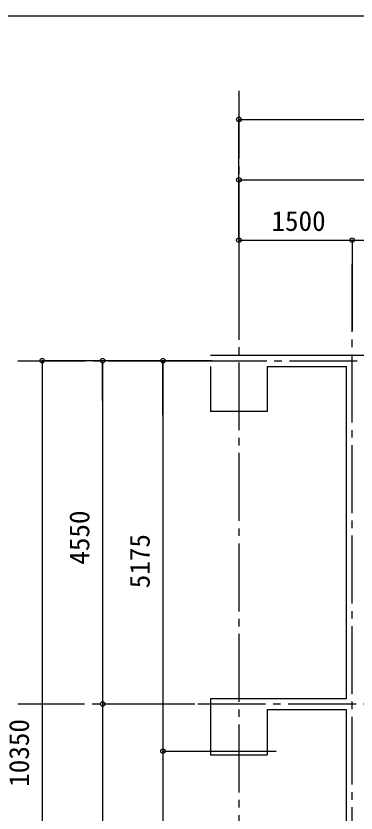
# Model space of a CAD drawing. Units: millimetres, scale not verified. Extents: x -20630 to 20620, y -14480 to 14258.
# Drawn here: x -14778 to -10270, y 3693 to 14258 of the extents above; entities that cross this region are included whole.
import ezdxf
from ezdxf.enums import TextEntityAlignment as Align

# ---------------------------------------------------------------- set-up
doc = ezdxf.new("R2010")
doc.units = ezdxf.units.MM
doc.header["$LTSCALE"] = 100
doc.header["$PDMODE"] = 32
doc.header["$PDSIZE"] = 60
doc.linetypes.add('CHAIN2', pattern=[12, 9, -1, 1, -1])
for name, color, linetype in [('0-1_中線', 7, 'Continuous'), ('1-0_中心線', 7, 'CHAIN2'), ('1-5_寸法', 7, 'Continuous'), ('F-1_中線', 7, 'Continuous')]:
    doc.layers.add(name, color=color, linetype=linetype)
doc.styles.add('ＭＳ ゴシック', font='')
doc.styles.get('ＭＳ ゴシック').set_extended_font_data('MS Gothic')

msp = doc.modelspace()

# ---------------------------------------------------------------- linework, layer by layer
at = {"layer": '0-1_中線'}
for p, q in [((-12197.6, 9763.2), (14052.4, 9763.2)), ((-12197.6, 9613.2), (-12197.6, 9013.2)), ((-11447.6, 9613.2), (-10397.6, 9613.2)), ((-10397.6, 5213.2), (-10397.6, 9613.2)), ((-12197.6, 5213.2), (-12197.6, 4463.2)), ((-12197.6, 5213.2), (-10397.6, 5213.2)), ((-10397.6, 5063.2), (-11447.6, 5063.2)), ((-11447.6, 5063.2), (-11447.6, 4463.2)), ((-10397.6, -586.8), (-10397.6, 5063.2)), ((-12197.6, 4463.2), (-11447.6, 4463.2))]:
    msp.add_line(p, q, dxfattribs=at)
at = {"layer": '0-1_中線', "linetype": 'CHAIN2'}
for p, q in [((-13629.2, 9159.5), (-13629.2, 9673.2)), ((-12829.2, 8968), (-12829.2, 9688.2))]:
    msp.add_line(p, q, dxfattribs=at)
at = {"layer": '0-1_中線'}
msp.add_lwpolyline([(-11447.6, 9613.2), (-11447.6, 9013.2), (-12197.6, 9013.2)], dxfattribs=at)
at = {"layer": '1-0_中心線'}
for p, q in [((-11822.6, 13266.7), (-11822.6, -1930.2)), ((-10322.6, -1930.2), (-10322.6, 10970.1)), ((-14754, 9688.2), (15047.2, 9688.2)), ((14930.7, 5138.2), (-14754, 5138.2))]:
    msp.add_line(p, q, dxfattribs=at)
at = {"layer": '1-5_寸法'}
for p, q in [((-11822.6, 12886.3), (13677.4, 12886.3)), ((-11775.4, 12086.3), (-11405, 12086.3)), ((-11822.6, 11286.3), (-11822.6, 10087.8)), ((-11807.6, 11286.3), (-11567.3, 11286.3)), ((-10322.6, 11286.3), (-10322.6, 10087.8)), ((-14429.2, 9688.2), (-14429.2, -661.8)), ((-12829.2, 4513.2), (-11330.2, 4513.2))]:
    msp.add_line(p, q, dxfattribs=at)
for points in [[(-11822.6, 11286.3), (-11822.6, 12086.3), (-11822.6, 12886.3)], [(-11822.6, 12086.3), (-5822.6, 12086.3), (1177.4, 12086.3), (7677.4, 12086.3), (13677.4, 12086.3)], [(-11822.6, 11286.3), (-10322.6, 11286.3), (9677.4, 11286.3), (13677.4, 11286.3)], [(-12829.2, 9688.2), (-13629.2, 9688.2), (-14429.2, 9688.2)], [(-13629.2, 9688.2), (-13629.2, 5138.2), (-13629.2, -661.8)], [(-12829.2, 9688.2), (-12829.2, 4513.2), (-12829.2, -661.8)], [(-12175.1, 9688.2), (-12829.2, 9688.2), (-12175.1, 9688.2)], [(-12405.4, 5138.2), (-12829.2, 5138.2), (-13629.2, 5138.2)]]:
    msp.add_lwpolyline(points, dxfattribs=at)
for p in [(-11822.6, 12886.3), (-11822.6, 12086.3), (-11822.6, 11286.3), (-10322.6, 11286.3), (-14429.2, 9688.2), (-13629.2, 9688.2), (-12829.2, 9688.2), (-13629.2, 5138.2), (-12829.2, 4513.2)]:
    msp.add_point(p, dxfattribs=at)
at = {"layer": 'F-1_中線'}
msp.add_line((-20630, 14257.5), (20620, 14257.5), dxfattribs=at)

# ---------------------------------------------------------------- texts
at = {"layer": '1-5_寸法', "style": 'ＭＳ ゴシック'}
msp.add_text('1500', height=263.9, dxfattribs=at).set_placement((-11391.5, 11329.4), align=Align.BOTTOM_LEFT)
for s, p in [('4550', (-13726.1, 6985.1)), ('5175', (-12926.1, 6672.6)), ('10350', (-14526.1, 4041.4))]:
    msp.add_text(s, height=263.9, rotation=90, dxfattribs=at).set_placement(p, align=Align.BOTTOM_LEFT)

doc.saveas('drawing.dxf')
